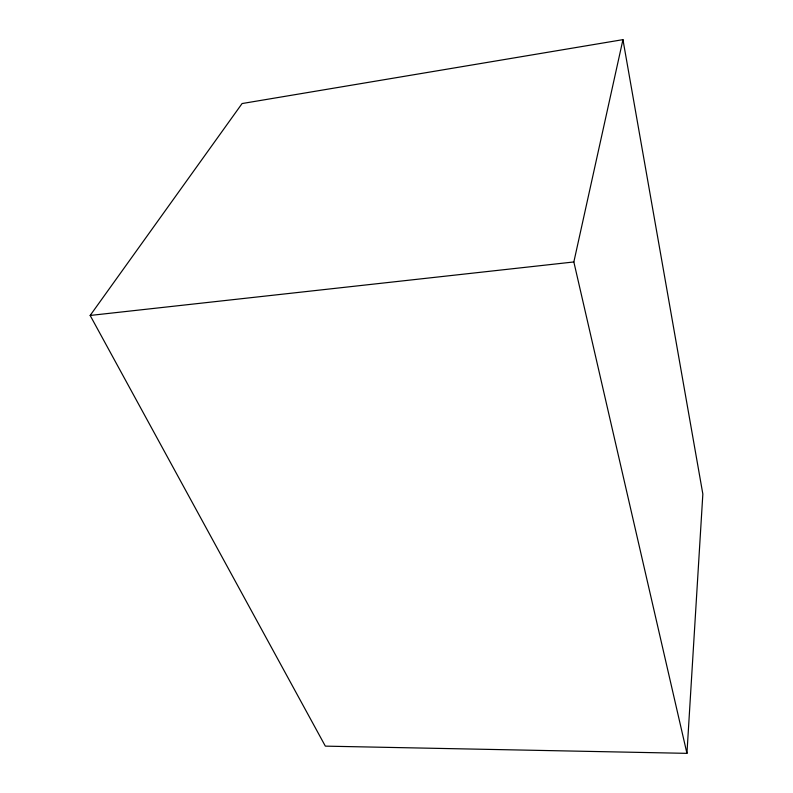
<?xml version="1.0" encoding="UTF-8"?>
<svg xmlns="http://www.w3.org/2000/svg" width="793" height="793" viewBox="0 0 793 793"><rect width="100%" height="100%" fill="white"/><g stroke="black" fill="none" stroke-linecap="round" stroke-linejoin="round"><path stroke-width="1.19" d="M686.946 753.35L702.846 494.049L622.951 39.65L242.083 103.546L90.154 315.455L325.338 746.134L686.946 753.35L573.845 261.958L622.951 39.65M90.154 315.455L573.845 261.958"/></g></svg>
